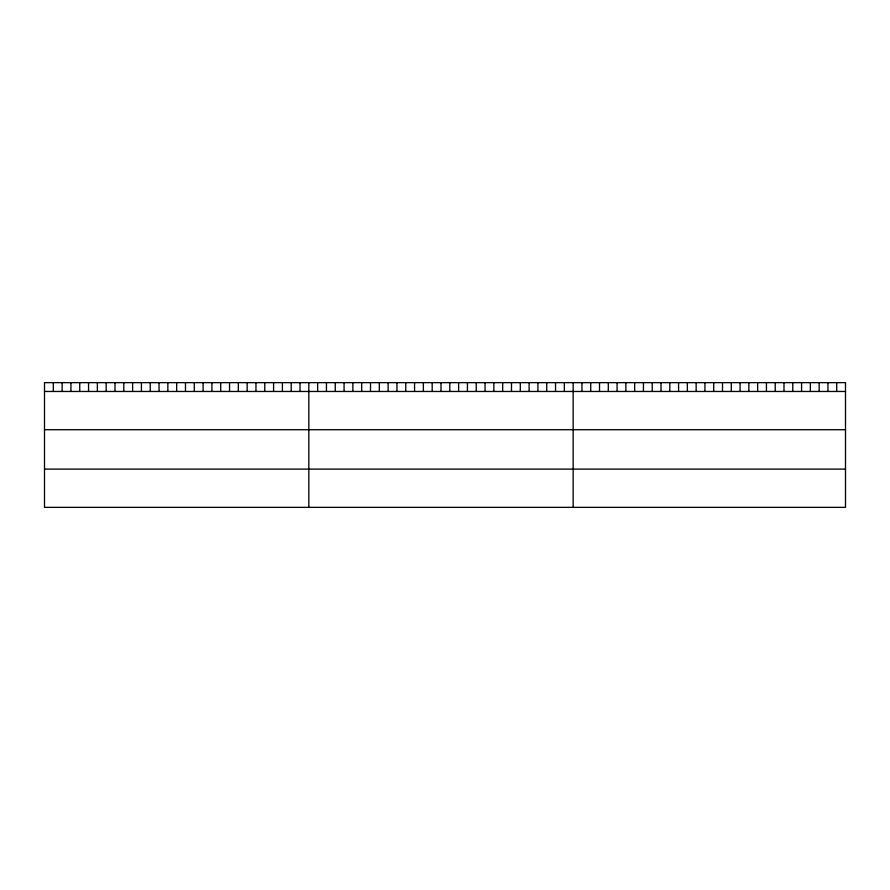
<?xml version="1.0" encoding="UTF-8"?>
<svg xmlns="http://www.w3.org/2000/svg" width="890" height="890" viewBox="0 0 890 890"><rect width="100%" height="100%" fill="white"/><g stroke="black" fill="none" stroke-linecap="round" stroke-linejoin="round"><path stroke-width="1.33" d="M845.5 391.466L845.5 507.356L44.5 507.356L44.5 382.644L845.5 382.644L845.5 391.466L44.5 391.466M44.5 429.714L845.5 429.714M44.5 469.108L845.5 469.108M836.711 382.644L836.711 391.466M827.934 382.644L827.934 391.466M819.145 382.644L819.145 391.466M810.356 382.644L810.356 391.466M801.578 382.644L801.578 391.466M792.79 382.644L792.79 391.466M784.001 382.644L784.001 391.466M775.223 382.644L775.223 391.466M766.435 382.644L766.435 391.466M757.646 382.644L757.646 391.466M748.868 382.644L748.868 391.466M740.08 382.644L740.08 391.466M731.291 382.644L731.291 391.466M722.513 382.644L722.513 391.466M713.724 382.644L713.724 391.466M704.936 382.644L704.936 391.466M696.147 382.644L696.147 391.466M687.369 382.644L687.369 391.466M678.581 382.644L678.581 391.466M669.792 382.644L669.792 391.466M661.014 382.644L661.014 391.466M652.225 382.644L652.225 391.466M643.437 382.644L643.437 391.466M634.659 382.644L634.659 391.466M625.87 382.644L625.87 391.466M617.082 382.644L617.082 391.466M608.304 382.644L608.304 391.466M599.515 382.644L599.515 391.466M590.726 382.644L590.726 391.466M581.949 382.644L581.949 391.466M573.16 382.644L573.16 507.356M564.349 382.644L564.349 391.466M555.538 382.644L555.538 391.466M546.727 382.644L546.727 391.466M537.916 382.644L537.916 391.466M529.105 382.644L529.105 391.466M520.294 382.644L520.294 391.466M511.483 382.644L511.483 391.466M502.672 382.644L502.672 391.466M493.861 382.644L493.861 391.466M485.05 382.644L485.05 391.466M476.239 382.644L476.239 391.466M467.428 382.644L467.428 391.466M458.617 382.644L458.617 391.466M449.806 382.644L449.806 391.466M440.995 382.644L440.995 391.466M432.184 382.644L432.184 391.466M423.373 382.644L423.373 391.466M414.562 382.644L414.562 391.466M405.751 382.644L405.751 391.466M396.94 382.644L396.94 391.466M388.129 382.644L388.129 391.466M379.318 382.644L379.318 391.466M370.507 382.644L370.507 391.466M361.696 382.644L361.696 391.466M352.885 382.644L352.885 391.466M344.074 382.644L344.074 391.466M335.263 382.644L335.263 391.466M326.452 382.644L326.452 391.466M317.641 382.644L317.641 391.466M308.83 382.644L308.83 507.356M300.019 382.644L300.019 391.466M291.208 382.644L291.208 391.466M282.397 382.644L282.397 391.466M273.586 382.644L273.586 391.466M264.775 382.644L264.775 391.466M255.964 382.644L255.964 391.466M247.153 382.644L247.153 391.466M238.342 382.644L238.342 391.466M229.531 382.644L229.531 391.466M220.72 382.644L220.72 391.466M211.909 382.644L211.909 391.466M203.098 382.644L203.098 391.466M194.287 382.644L194.287 391.466M185.476 382.644L185.476 391.466M176.665 382.644L176.665 391.466M167.854 382.644L167.854 391.466M159.043 382.644L159.043 391.466M150.232 382.644L150.232 391.466M141.421 382.644L141.421 391.466M132.61 382.644L132.61 391.466M123.799 382.644L123.799 391.466M114.988 382.644L114.988 391.466M106.177 382.644L106.177 391.466M97.366 382.644L97.366 391.466M88.555 382.644L88.555 391.466M79.744 382.644L79.744 391.466M70.933 382.644L70.933 391.466M62.122 382.644L62.122 391.466M53.311 382.644L53.311 391.466"/></g></svg>
